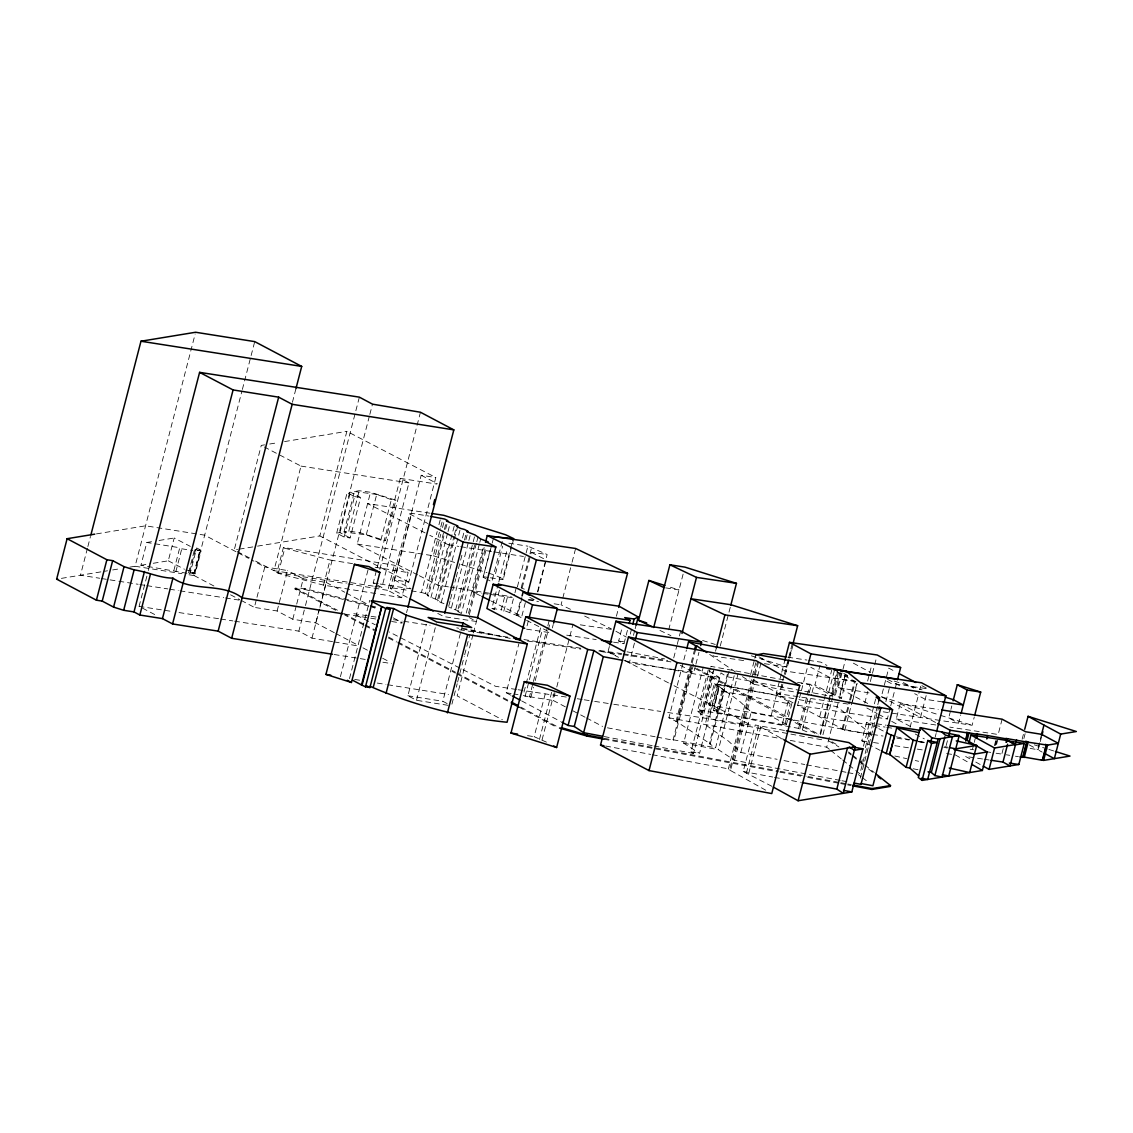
<?xml version="1.0" encoding="UTF-8"?>
<svg xmlns="http://www.w3.org/2000/svg" width="1133" height="1133" viewBox="0 0 1133 1133"><rect width="100%" height="100%" fill="white"/><g stroke="black" fill="none" stroke-linecap="round" stroke-linejoin="round"><path stroke-width="0.75" stroke-dasharray="5 3.75" d="M87.439 548.259L80.457 575.238L99.676 578.241M87.864 546.573L90.484 536.461M129.898 567.109L135.096 566.259L195.173 333.966M186.917 573.284L140.931 565.296L146.837 542.48L152.743 541.503M154.669 614.525L139.09 606.353L147.913 572.193M148.366 570.494L149.244 567.081M153.21 563.285L168.279 560.807L174.185 537.991L190.358 546.403M173.845 570.565L179.75 547.749L146.837 542.48M175.87 571.627L181.776 548.811L179.75 547.749M188.56 572.788L194.451 549.972L201.093 551.006L195.188 573.836L188.56 572.788L190.061 573.765L196.675 547.947L200.3 549.887L194.394 572.717L189.65 572.137L195.556 549.321L200.3 549.887M193.715 574.233L199.606 551.403M213.91 586.016L194.21 575.606L241.924 391.14M242.363 389.44L254.727 341.614M292.427 402.286L295.954 388.619M334.306 632.696L315.725 622.881L292.781 619.255L277.118 610.984L254.373 607.387L256.54 598.96M256.979 597.275L264.825 566.939L251.639 559.971M373.182 586.115L273.945 570.664L300.996 466.088L264.329 446.997M375.618 593.522L323.528 585.138L278.293 573.369L276.919 572.576L283.42 547.451L394.355 565.211L408.163 572.576L401.663 597.714L377.36 593.791M278.293 573.369L284.794 548.23L283.42 547.451M277.118 610.984L287.57 570.536L264.825 566.939M335.651 610.262L294.934 588.99L295.161 588.126L304.947 588.594L342.067 598.196M292.781 619.255L296.265 605.773M296.704 604.087L303.247 578.807L287.57 570.536M294.934 588.99L304.72 589.457L304.947 588.594M257.503 546.148L319.832 535.923L346.868 431.333L435.808 477.545L408.758 582.121L394.157 579.841L421.193 475.265L435.808 477.545M332.536 641.618L311.972 638.148L298.857 631.152L305.032 607.231M305.471 605.532L359.373 397.145M336.671 533.147L347.137 492.699L350.409 492.161L360.606 497.514L350.139 537.963L344.106 537.042L336.671 533.147L339.957 532.609L350.139 537.963M323.528 585.138L330.029 559.999L352.604 563.639M315.725 622.881L326.191 582.447L303.247 578.807M311.972 638.148L319.478 609.115M319.917 607.415L369.386 416.108M369.84 414.395L372.488 404.155M339.957 532.609L350.409 492.161M344.035 531.944L354.487 491.495L359.232 490.716L370.519 492.26L395.899 500.248L385.432 540.682L380.9 540.115L366.256 534.875L344.035 531.944L348.78 531.165L360.067 532.708L385.432 540.682M344.106 537.042L354.558 496.594L347.137 492.699M348.78 531.165L359.232 490.716M417.751 574.927L357.207 544.052L370.519 492.26M366.256 534.875L376.708 494.427L391.367 499.667L395.899 500.248M340.41 676.67L367.998 569.984M380.9 540.115L391.367 499.667M377.133 567.789L400.261 478.381L408.928 482.899L381.878 587.475L373.21 582.957L376.708 569.474M349.488 678.596L369.726 600.306M379.824 569.389L420.456 412.242M401.663 597.714L387.854 590.35L394.355 565.211M407.172 597.303L390.361 588.452L409.636 513.915L411.803 513.362L428.812 516.053M390.361 588.452L392.528 587.9L411.803 513.362M406.563 612.627L407.441 609.214M411.237 590.86L421.434 592.474L437.196 531.49M438.953 524.721L440.709 517.937M357.207 544.052L433.344 555.765L440.369 528.587M440.794 526.93L442.082 521.959M443.881 535.951L428.557 595.236L425.441 593.607L440.765 534.323M442.521 527.539L444.717 519.07M457.76 525.91L438.485 600.448L427.283 595.618L443.924 531.25M444.363 529.55L446.558 521.081M445.637 529.168L447.832 520.698M430.951 597.544L447.592 533.176M448.031 531.476L450.226 523.007M447.974 705.307L416.505 700.307L407.894 695.747L426.376 624.269M448.413 586.852L437.933 585.223L448.399 544.789L429.761 535.286M435.384 598.833L454.673 524.296M443.994 603.677L437.296 600.858L453.951 536.49M454.375 534.804L456.571 526.335M441.176 602.898L460.451 528.36M416.505 700.307L436.318 623.716M462.491 538.019L464.686 529.536M464.459 540.087L465.776 535.003M448.795 605.872L450.113 600.787M450.552 599.088L455.806 578.765M456.245 577.065L462.816 551.658M465.875 539.804L467.193 534.719M476.37 543.373L458.837 611.126L451.331 608.223L468.425 542.155M468.864 540.455L470.62 533.685M455.707 609.483L474.982 534.946M479.358 544.038L461.4 613.491L457.491 611.438L474.571 545.37M476.795 541.687L478.112 536.603M479.797 542.353L480.675 538.954M447.153 703.579L442.833 701.285L460.876 631.506M461.315 629.806L462.193 626.407M466.244 613.08L482.885 548.712M480.42 595.731L472.688 591.879L484.159 547.494M468.467 613.35L485.547 547.281M469.289 614.667L486.383 548.599M486.029 578.765L483.154 577.207L490.561 548.57M483.154 577.207L491.779 544.718M492.218 543.033L493.521 537.977M451.911 704.159L457.194 683.737M457.633 682.038L464.233 656.503M464.672 654.803L469.954 634.381M472.999 634.622L457.151 695.903L502.386 719.781M473.438 632.922L477.404 617.612M502.245 541.418L491.793 581.866L487.473 579.544M513.773 538.671L503.307 579.119L495.121 575.196L502.627 546.191M499.441 590.279L494.413 609.696L491.878 608.364L497.727 585.719M498.803 581.98L507.088 549.958M490.419 577.788L502.514 579.614L512.966 539.166M525.344 602.643L521.817 616.295C514.509 615.644 508.32 611.381 501.296 609.837L505.474 593.664M503.803 611.154L507.995 594.981M509.949 612.132L514.552 594.329M514.977 592.715L516.237 587.857M537.552 591.582L547.14 554.504L527.907 546.177L517.441 586.625L524.324 589.132M521.222 587.673L531.689 547.239M522.2 587.744L531.349 552.352L547.14 554.504M516.62 615.545L521.222 597.742M521.647 596.128L522.894 591.27M521.987 597.856L517.384 615.644L525.046 619.553M522.412 596.241L523.658 591.384M510.827 695.195L506.196 692.73L518.857 643.771M528.304 621.011L526.208 629.112L549.434 632.568M537.863 591.992L546.134 559.971M540.568 627.937L523.106 695.478L530.839 697.446L533.459 687.32M525.061 696.498L528.998 681.301M529.423 679.602L542.523 628.957M530.839 697.446L529.493 696.71L532.977 683.199M533.416 681.514L547.395 627.484M547.834 625.798L549.137 620.728M535.201 680.565L550.482 621.479M552.337 627.965L553.244 624.467M570.494 609.327L561.047 604.824L571.641 563.852M572.094 562.152L575.621 548.485M546.432 742.143L534.153 736.677L545.738 691.895M539.45 739.509L552.323 689.742M542.07 739.835L554.943 690.082M565.367 706.85L553.272 700.491L555.028 693.75M556.77 686.995L572.93 624.524M616.409 616.225L618.25 609.115M609.37 646.49L608.067 651.546L618.703 657.197M627.427 630.345L623.971 643.714L618.66 641.009L622.116 627.64M630.26 634.069L631.548 629.056M633.446 635.386L634.749 630.373M635.174 628.702L636.038 625.359M695.478 665.779L693.736 672.52L629.339 662.847L634.565 642.623M668.697 629.821L683.171 573.893M673.724 657.905L676.783 646.107M677.222 644.422L680.706 630.939M729.029 671.232L710.264 743.829L676.939 721.792L668.881 717.77L686.357 650.243M675.962 721.636L690.804 664.235M691.243 662.55L694.727 649.039M676.939 721.792L691.781 664.377M692.221 662.692L695.719 649.181M693.566 664.32L673.908 740.302L673.073 739.736L692.716 663.768M695.917 664.094L698.962 652.296M709.06 670.878L719.2 677.392L699.557 753.374L683.624 743.149L703.267 667.167M821.637 739.736L715.291 720.262L709.725 716.538L701.879 714.81L697.56 711.184L708.833 667.549M783.809 679.913L710.773 666.317L714.073 668.654L702.8 712.275L699.5 709.938L710.349 667.988M715.532 651.234L716.382 647.934M710.646 675.863L713.209 677.463L693.552 753.445L690.988 751.845L710.646 675.863L719.2 677.392M701.879 714.81L713.153 671.189M720.248 646.037L730.374 606.863M714.286 683.723L724.511 690.351L719.058 711.439L708.833 704.811L714.286 683.723L776.459 695.138L791.925 703.239L786.458 724.327L782.45 723.576L787.902 702.488L791.925 703.239M793.766 698.65L715.631 684.091L705.165 724.539L728.462 741.109L740.798 752.468L777.096 759.294M709.725 716.538L721.013 672.917L726.565 676.642L830.503 696.129L829.894 695.634L819.924 734.226M787.902 702.488L790.168 703.961L784.716 725.049L716.41 712.317L713.436 710.377L718.889 689.289L724.511 690.351M716.41 712.317L721.877 691.229L718.889 689.289M709.626 654.435L735.232 671.784L715.589 747.766L709.385 743.673L728.165 671.062M840.204 780.41L734.524 760.314L718.421 749.692L738.079 673.724M750.627 674.602L754.422 659.93M754.847 658.301L755.683 655.044M758.515 662.111L730.573 770.157L728.377 768.84L756.32 660.794M765.724 790.197L729.539 769.973L752.68 680.494M754.422 673.738L757.481 661.927M734.524 760.314L754.167 684.332L742.469 676.613M757.524 676.359L762.169 658.429M740.798 752.468L751.25 712.02L738.914 700.661L715.631 684.091M771.856 786.288L743.234 771.488L755.258 724.978L784.73 730.516M746.35 773.202L758.388 726.678L755.258 724.978M748.715 773.542L760.739 727.032L758.388 726.678M793.029 702.814L776.19 693.793L781.345 673.894M781.77 672.223L784.772 660.624M786.458 724.327L771.006 716.226L776.459 695.138M783.994 675.622L779.277 693.878L780.255 694.402L782.818 684.445M784.333 674.319L792.576 642.453M764.449 663.669L786.953 667.025L792.009 647.51M785.396 674.489L789.262 659.562M789.687 657.905L793.114 644.635M870.88 734.198L844.807 730.204L797.618 705.278L801.045 692.008M801.456 690.436L807.857 665.708M806.923 731.847L798.595 728.392L809.883 684.771L801.187 683.142M799.841 729.043L808.948 693.821M809.387 692.136L811.115 685.423L809.883 684.771M802.518 729.482L811.625 694.246M812.064 692.575L813.791 685.862L811.115 685.423M840.374 671.387L834.469 694.203L828.719 692.405L814.939 684.969L819.995 665.411M831.99 669.121L819.598 717.076L873.019 725.247M828.719 692.405L834.61 669.589M820.533 734.708L830.078 697.801M835.46 694.996L841.366 672.181L847.371 675.395L841.465 698.211L831.155 693.679L837.06 670.863M832.132 692.957L838.038 670.141M832.812 694.571L838.717 671.756M822.94 734.708L832.486 697.801M867.722 703.48L838.236 687.604L845.629 659.009M847.371 675.395L844.935 674.999L839.043 697.829L841.465 698.211M829.37 749.31L826.708 747.171L838.93 699.897M839.369 698.211L846.351 671.189M842.074 729.128L849.169 701.724M849.608 700.01L854.48 681.174L837.995 672.336M842.966 729.27L850.062 701.865M850.501 700.152L855.373 681.315L854.48 681.174M844.807 730.204L856.76 683.964M852.54 701.341L857.171 683.397M867.637 680.99L869.337 674.432M869.762 672.79L871.447 666.232M864.762 703.083L867.765 691.47M870.342 681.528L872.056 674.886M872.481 673.229L876.772 656.644M880.129 750.372L861.802 740.812L866.589 722.33L873.373 723.321M863.445 746.18L876.121 697.163M860.981 764.478L863.162 756.051M865.343 747.624L868.827 734.142L866.929 732.697L870.356 733.405L837.174 706.723L795.493 698.962M877.367 706.312L859.89 773.853L849.283 765.313M877.806 704.627L878.67 701.256M860.358 778.088L878.259 708.861M926.157 695.591L920.506 717.472L881.347 696.724L888.739 668.116L896.274 672.11M885.85 701.724L889.759 686.584M876.97 717.43L887.323 719.002L890.326 707.403M890.722 705.817L897.548 679.432M910.309 726.423L896.26 718.945L900.225 703.635L938.223 709.442M910.082 727.358L919.387 691.385M919.826 689.671L920.718 686.244M935.235 736.903L936.113 733.476M950.474 711.085L948.703 717.911L958.589 723.236L960.727 714.923M950.913 709.385L951.805 705.944M946.182 745.556L947.939 738.744M883.23 711.821L972.128 725.29L974.21 717.231M973.799 744.084L972.482 749.182L973.389 749.338M974.238 742.384L975.995 735.572M994.434 745.528L995.765 740.43M995.128 745.641L996.445 740.529M1002.11 719.2L998.159 734.51L949.794 727.117M995.879 744.339L996.757 740.94M996.573 744.452L998.329 737.654M1003.229 748.644L1001.912 753.742L1002.96 754.281L996.091 753.233M1022.136 739.226L1023.425 734.255M1023.878 738.56L1025.634 731.748M1041.567 734.326L1037.616 749.635L1042.176 752.1M1030.166 748.431L1038.21 749.734L1039.91 743.191M1040.335 741.548L1041.595 736.634M502.514 579.614L503.307 579.119M437.296 600.858L438.485 600.448M427.283 595.618L428.557 595.236M457.491 611.438L458.837 611.126M264.584 444.858L261.27 445.396L234.234 549.972L237.548 549.434M269.725 444.009L278.307 442.606M284.553 441.573L346.868 431.333M96.461 533.884L145.562 525.811L204.676 535.173L236.485 551.969M159.116 540.469L174.185 537.991M61.423 578.368L107.493 570.791M112.663 569.941L121.273 568.525M140.931 565.296L149.783 563.852M239.261 549.151L255.789 546.432M599.626 650.512L621.705 653.585M601.085 651.588L621.479 654.449M354.487 491.495L376.708 494.427M472.688 591.879L481.355 593.154M483.083 593.409L488.281 594.174M490.008 594.414L514.269 597.969M528.134 600.008L538.529 601.524M554.122 603.804L561.047 604.824M580.28 624.835L611.239 629.353M861.802 740.812L870.3 742.058M855.868 681.514L785.183 671.048L758.784 656.729M838.236 687.604L869.422 692.971M832.727 701.78L779.277 693.878L749.777 677.86M834.455 702.035L841.352 703.069M843.065 703.324L848.249 704.089M876.673 723.803L886.218 725.205M873.486 742.526L881.446 743.701M787.789 657.197L806.923 660.057M808.665 660.327L820.83 662.154L826.963 665.453M743.673 660.581L714.243 656.191L709.612 653.996M566.712 635.16L596.213 639.564M613.562 642.17L623.971 643.714M797.533 682.363L814.939 684.969M776.19 693.793L780.255 694.402M483.494 576.739L488.691 577.518M181.776 548.811L192.808 550.468M618.66 641.009L624.949 641.958M942.514 701.894L925.208 699.273L914.671 693.679M623.419 653.84L667.748 660.497M623.192 654.718L670.934 661.884M982.509 758.983L965.443 756.391L969.876 758.827M984.209 759.237L989.336 760.016M354.558 496.594L360.606 497.514M855.684 681.443L829.823 677.492L810.789 667.28M376.057 617.074L353.439 613.633L375.292 624.807M393.463 619.723L402.158 621.04M403.9 621.309L429.988 625.274M459.573 629.778L510.445 637.525M523.942 639.579L581.356 648.317M598.762 650.965L609.2 652.551L618.561 657.338M510.218 638.389L456.769 627.866M527.44 641.009L580.832 649.124M896.26 718.945L935.985 725.007M797.618 705.278L875.242 717.161M874.733 725.502L885.071 727.089M886.799 727.358L893.696 728.406M970.145 749.225L973.573 749.749M872.608 734.453L883.046 736.053M896.954 738.178L909.119 740.033M919.557 741.619L924.769 742.427M987.834 751.958L990.752 752.397M1006.316 754.79L1009.73 755.314M1015.437 756.207L1018.411 756.66M894.858 745.712L908.666 747.808M917.305 749.125L924.202 750.173M946.65 753.572L951.833 754.366M516.351 689.459L495.475 686.286L389.341 631.987M518.093 689.728L566.812 697.149M577.249 698.735L582.461 699.528M584.203 699.797L592.899 701.115M594.641 701.384L612.047 704.032M613.789 704.287L660.751 711.439M667.719 712.501L751.236 725.205L670.07 683.695M429.959 513.192L367.659 503.604L428.217 534.493M829.894 695.634L832.911 696.115L813.791 685.862M139.09 606.353L172.074 611.48M179.028 612.556L218.966 618.76M220.708 619.029L232.86 620.912M234.602 621.181L298.857 631.152M400.261 478.381L436.927 484.088M300.996 466.088L408.928 482.899M508.83 543.217L527.907 546.177M448.399 544.789L458.865 546.418M460.607 546.687L492.034 551.573M493.776 551.842L523.446 556.445M665.666 587.871L679.007 589.953L667.634 586.37M450.155 587.121L511.238 596.624M528.7 599.343L533.926 600.15M373.21 582.957L378.45 583.778M380.192 584.047L411.619 588.948M374.924 586.384L381.878 587.475M491.878 608.364L501.296 609.837M101.418 578.524L117.152 580.988M118.894 581.257L138.113 584.274M139.855 584.543L145.095 585.364M146.851 585.634L167.811 588.919M169.553 589.202L178.292 590.562M180.034 590.831L223.711 597.686M225.467 597.955L239.431 600.15M392.528 587.9L409.523 590.59M135.096 566.259L182.045 573.695M188.999 574.785L194.21 575.606M344.673 614.072L369.004 617.924M370.746 618.193L375.958 619.029M391.593 621.493L402.031 623.15M334.207 654.52L358.538 658.372M360.28 658.641L365.492 659.463M382.883 662.224L391.565 663.598M527.525 735.643L534.153 736.677M276.919 572.576L346.245 583.679M347.987 583.962L372.247 587.843M373.989 588.126L387.854 590.35M831.155 693.679L834.469 694.203M529.493 696.71L553.272 700.491M407.894 695.747L442.833 701.285M375.179 567.265L408.163 572.576M185.939 569.998L190.769 570.777L194.394 572.717M354.7 679.432L359.897 680.267M377.275 683.057L385.956 684.459M387.684 684.729L448.47 694.501M506.196 692.73L518.036 694.656M334.235 641.915L358.226 645.952M690.988 751.845L699.557 753.374M729.539 769.973L730.573 770.157M604.186 738.348L778.428 770.964M603.96 739.212L778.201 771.842M605.702 746.038L650.625 754.394M652.353 754.72L728.377 768.84M721.877 691.229L790.168 703.961M708.833 704.811L771.006 716.226M713.436 710.377L719.058 711.439M699.5 709.938L798.595 728.392M668.881 717.77L783.3 739.084M790.253 740.387L826.708 747.171M709.385 743.673L710.264 743.829M627.059 651.829L664.575 658.882M623.901 660.596L671.982 669.674M673.71 670L713.209 677.463M751.25 712.02L868.827 734.142M673.073 739.736L715.589 747.766M784.022 760.597L804.77 764.506M806.498 764.832L839.341 771.006M841.068 771.332L846.266 772.309M847.994 772.635L853.177 773.612M607.415 727.811L655.157 736.776M656.857 737.101L673.908 740.302M683.624 743.149L718.421 749.692M604.257 736.577L652.339 745.656M654.053 745.981L693.552 753.445M780.155 771.29L806.186 776.19M807.914 776.516L839.142 782.393M840.884 782.719L846.082 783.696M847.824 784.022L851.294 784.673M779.929 772.168L800.748 776.077M807.687 777.38L838.916 783.257M840.658 783.583L845.855 784.56M847.597 784.886L851.067 785.537M743.234 771.488L772.692 777.026M774.434 777.351L800.422 782.252M754.167 684.332L795.748 692.235M841.946 780.736L847.144 781.728M918.509 741.251L925.123 742.597M944.681 746.59L947.839 747.228M913.141 768.755L918.098 769.76M462.165 628.079L500.106 635.953M697.56 711.184L702.8 712.275M896.189 736.762L909.799 739.778M918.296 741.662L925.109 743.163M943.817 747.298L947.23 748.049M894.801 756.008L906.712 758.643M915.223 760.526L918.622 761.277M343.752 598.635L369.061 605.192M370.746 605.631L379.187 607.812M304.72 589.457L368.834 606.056M370.519 606.495L378.96 608.676M284.794 548.23L330.029 559.999M421.434 592.474L425.441 593.607M195.556 549.321L201.093 551.006M189.65 572.137L195.188 573.836M894.206 681.089L922.078 689.855M433.344 555.765L454.63 562.464M460.975 564.461L486.992 572.647M488.62 573.156L495.121 575.196M702.587 640.471L715.277 644.465M751.306 655.809L786.953 667.025M881.347 696.724L938.818 714.81M940.461 715.32L972.128 725.29M1034.273 744.834L1047.274 748.927M1048.889 749.437L1053.761 750.967M659.944 630.444L670.892 635.627M584.642 616.083L611.381 628.857M491.255 601.113L521.817 616.295M526.576 620.332L541.9 628.135M543.429 628.914L551.091 632.823M419.309 575.72L437.933 585.223M668.512 682.887L624.807 660.539L629.339 662.847M531.349 552.352L544.661 559.22M529.762 597.374L534.195 599.654M408.758 582.121L319.832 535.923M295.161 588.126L337.407 610.205M421.193 475.265L437.211 483.607M866.589 722.33L877.268 727.896M878.797 728.689L884.915 731.876M394.157 579.841L410.174 588.183M237.279 551.573L249.501 557.932M255.619 561.118L273.945 570.664M168.279 560.807L184.467 569.233M448.696 606.835L451.331 608.223M363.721 624.042L343.554 613.449M365.279 624.85L374.612 629.75M388.619 637.1L396.394 641.193M397.952 642L455.523 672.223M457.081 673.044L509.907 701.27M363.509 624.906L344.871 615.12M365.053 625.728L374.4 630.628M388.392 637.978L396.182 642.057M397.725 642.878L455.296 673.087M456.854 673.908L509.694 702.134M409.636 513.915L427.977 523.573M437.749 613.406L443.867 616.621L476.568 621.507L469.09 617.527M572.93 710.83L585.01 717.189M586.526 717.982L602.572 726.423M921.88 685.677L927.899 688.864L890.623 683.227L884.42 679.885M887.564 679.318L901.117 686.499M326.191 582.447L344.772 592.247M346.316 593.069L368.905 605.008M370.406 605.801L377.983 609.809M393.151 617.811L402.243 622.626M521.662 700.916L560.353 721.367M238.001 552.777L248.609 558.371M335.85 633.517L358.453 645.456M362.971 647.849L367.531 650.257M382.685 658.259L390.276 662.267M230.58 594.811L239.672 599.612M241.187 600.419L254.373 607.387M900.225 703.635L936.099 722.755M696.753 668.456L788.129 717.416M694.968 668.484L818.182 735.062M1029.217 744.905L1038.21 749.734M844.935 674.999L847.753 676.5M915.266 734.028L924.358 738.886M520.783 707.105L556.515 726.267L556.289 727.131L519.013 707.134M903.383 682.562L913.595 688.057M853.39 663.187L870.456 672.365M866.83 707.983L877.069 713.493M878.542 714.286L887.323 719.002M891.699 721.367L898.993 725.29M680.31 665.283L693.736 672.52M975.782 762.07L981.688 765.313M760.739 727.032L783.894 739.778M789.644 718.265L819.924 735.034M615.913 631.265L626.252 637.072M955.289 754.89L970.33 763.543M831.891 741.775L839.142 746.066M828.775 740.925L838.916 746.93M194.451 549.972L195.967 550.935M782.45 723.576L784.716 725.049M858.375 774.604L861.023 776.629M862.34 777.635L868.954 782.705M848.617 751.958L851.322 754.125M852.667 755.201L858.078 759.535M859.423 760.625L863.488 763.883M864.833 764.959L874.294 772.55M848.39 752.822L851.095 754.989M852.441 756.065L857.851 760.413M859.211 761.489L863.261 764.747M868.671 769.08L874.067 773.414M830.687 750.372L841.309 758.912M842.64 759.974L847.951 764.251M719.214 684.459L714.187 705.817L719.214 684.459"/><path stroke-width="1.5" d="M332.465 654.251L231.656 638.29L218.145 631.152L172.57 623.943L162.458 618.604L139.855 615.021L134.006 611.933L123.667 610.29L113.583 607.104L102.211 601.099L96.418 600.193L56.65 579.147L67.116 538.699L94.775 534.153M90.923 534.776L140.974 341.231L195.612 332.252L254.727 341.614L301.704 366.412L295.954 388.619M96.418 600.193L106.884 559.744L67.116 538.699M102.211 601.099L112.663 560.651L106.884 559.744M113.583 607.104L124.049 566.656L112.663 560.651M123.667 610.29L134.119 569.857C147.332 571.811 159.158 577.901 172.924 578.156C193.502 592.162 222.04 582.32 242.108 597.842L342.931 613.803M134.006 611.933L144.472 571.485M149.244 567.081L199.606 372.36L359.373 397.145L372.488 404.155L420.456 412.242L453.823 429.874L407.88 607.5M139.855 615.021L150.321 574.587M162.458 618.604L172.924 578.156M172.57 623.943L233.086 389.936L199.606 372.36M218.145 631.152L278.661 397.159L233.086 389.936M231.656 638.29L292.172 404.297L278.661 397.159M325.936 674.404L354.402 564.333L368.876 566.599L379.895 572.406L351.428 682.477L325.936 674.404L330.765 675.155M369.981 686.286C413.219 705.066 459.842 717.401 507.06 722.259L527.312 643.969L467.66 634.607L406.265 615.148L393.633 608.52L386.82 607.458L390.191 609.228L369.939 687.519L365.477 686.825L361.512 684.941L381.75 606.651L371.227 601.099M362.107 685.04L381.75 606.651M365.477 686.825L385.73 608.534L382.345 606.75M373.394 686.81L393.633 608.52M433.429 504.61L434.746 499.54M386.013 693.438L406.265 615.148M444.731 613.236L463.142 542.084L429.506 524.381M462.193 626.407L463.085 622.994L428.132 617.457L436.757 622.017L471.71 627.569L463.085 622.994M485.49 542.381L487.261 535.555L575.621 548.485L627.526 573.27L618.689 607.415M447.408 712.898L467.66 634.607M477.446 618.108L495.843 546.97L486.864 542.197L488.125 541.829L480.675 538.954L474.982 534.946L466.654 531.618L468.071 531.335L464.686 529.536L460.451 528.36L456.571 526.335L457.76 525.91L446.558 521.081L447.832 520.698L444.717 519.07L430.512 516.322M553.598 623.108L557.365 608.548L516.237 587.857L498.152 584.104L500.687 585.421L493.167 584.246L486.893 608.506L524.706 628.319M527.992 592.403L536.391 559.957L487.261 535.555M519.721 640.4L525.839 616.749L572.93 624.524L623.646 651.192M529.139 617.782L532.496 604.838L493.167 584.246M510.983 733.037L524.282 681.627L547.451 685.267L569.913 696.087L556.615 747.511L510.983 733.037L517.597 734.085M602.529 736.252L583.637 732.683L574.261 726.48L568.086 725.46L587.73 649.478L525.839 616.749M574.261 726.48L593.904 650.512L587.73 649.478M583.637 732.683L603.294 656.701L593.904 650.512M609.809 644.804L615.913 621.21L680.706 630.939L701.582 642.184L700.704 645.555M559.532 728.066L587.007 736.082L587.234 735.218L602.487 738.036M629.169 623.66L630.033 620.317L624.708 617.612L634.14 619.029L638.205 616.989L619.015 606.197L523.446 592.247L529.564 595.377M600.518 745.075L628.461 637.029L756.32 660.794L799.7 685.522L771.757 793.567L649.011 770.582L600.518 745.075L603.974 745.726M632.851 624.042L634.14 619.029M636.038 625.359L638.205 616.989M652.169 626.761L638.573 620.332L648.883 580.464L664.859 585.492M635.443 639.253L637.185 632.511L615.913 621.21M653.684 627.484L669.9 564.786L684.913 567.123L736.45 583.339L730.813 605.178M681.995 633.46L696.498 577.391L669.9 564.786M649.011 770.582L676.953 662.536L628.461 637.029M686.796 648.558L688.538 641.802L846.351 671.189L879.548 697.871L878.67 701.256M694.727 649.039L695.605 645.654L688.538 641.802M695.719 649.181L696.597 645.81L695.605 645.654M716.382 647.934L724.936 614.879L690.974 598.762L730.927 604.725L797.646 625.713L793.27 642.623M784.772 660.624L789.489 642.369L877.197 654.987L900.622 667.578L897.605 679.191M808.339 663.811L810.916 653.854L789.489 642.369M773.4 787.138L798.099 800.748L810.137 754.224L855.245 746.817L843.221 793.327L836.82 789.106L802.164 782.577M836.82 789.106L847.569 747.582M798.099 800.748L851.804 791.925L862.935 748.871L852.951 747.001M860.783 783.484L872.92 785.75L892.577 709.768L878.698 707.176L880.653 708.394L860.995 784.362L854.07 783.045M871.886 789.446L872.113 788.582L890.51 785.566L890.297 786.429L871.886 789.446L852.795 785.863M918.792 775.921L909.827 768.075L906.103 767.324L889.632 754.323L886.233 753.558L891.02 735.062L886.431 732.669M889.632 754.323L894.419 735.827L891.02 735.062M889.702 754.875L896.727 727.726L918.849 732.612M906.103 767.324L913.127 740.175L896.727 727.726M909.827 768.075L920.293 727.627L959.184 735.558L948.732 776.006L942.401 774.703M927.842 740.5L931.595 743.404L937.232 742.483L927.842 740.5L918.282 777.479L922.035 780.382L982.368 770.468L987.155 751.986L960.062 736.408L954.892 735.614M930.944 741.095L931.822 737.725L920.293 727.627M922.035 780.382L931.595 743.404M936.552 731.762L945.857 695.789L921.596 682.817L833.718 669.376M959.184 735.558L938.138 739.013L927.672 779.462L921.356 778.173M941.792 732.003L945.333 735.119L952.471 736.662L942.005 777.096L934.881 775.567L931.326 772.451L940.05 738.744M953.122 700.845L957.3 684.7L980.711 692.065L974.635 715.546M934.881 775.567L944.894 736.804M948.817 735.345L950.134 730.247L937.657 723.59M961.152 713.308L967.171 690.011L957.3 684.7M965.656 739.693L967.412 732.881L966.421 732.371L977.538 734.439L976.66 737.838M965.741 741.109L967.936 732.612M967.214 739.934L968.97 733.136M968.842 743.234L970.967 735.005L1008.512 740.699L1015.522 744.551L1009.999 765.936L1002.988 762.084L991.035 760.271M976.476 737.427L977.354 734.028L976.434 733.872L977.538 734.439M956.266 740.883L976.688 745.401L969.664 772.564L949.242 768.047M986.786 738.985L987.664 735.586L977.354 734.028M983.161 766.12L989.067 769.378L994.59 747.992L1015.522 744.551M1006.047 742.37L1006.925 738.971L1005.863 738.433L1026.824 742.03L1022.872 757.34L1019.898 756.886M1006.642 742.087L1007.52 738.674M1002.988 762.084L1007.605 744.239M1015.777 743.418L1016.655 740.019M1024.714 729.284L1028.07 716.325L1076.35 731.521L1060.7 734.099L1043.96 725.078L1041.425 734.906M989.067 769.378L1018.822 764.492L1024.274 743.404L1008.441 740.996L1015.451 744.848L1024.274 743.404M941.665 709.966L1002.11 719.2L1025.634 731.748L1041.567 734.326L1058.321 743.333L1047.558 745.103L1045.292 744.438L1046.311 744.962L1042.346 760.271L1023.014 756.901L1026.98 741.591L1025.535 741.364L1026.824 742.03M1024.204 757.51L1028.155 742.2L1026.98 741.591M1042.02 735.005L1042.87 731.734M1055.389 751.476L1070.005 756.079L1043.606 760.413L1042.7 759.96L1046.651 744.65M1043.606 760.413L1047.558 745.103M1060.7 734.099L1054.356 758.643L1045.221 753.728M493.62 536.773L513.773 538.671L505.573 534.748L443.796 515.317L431.687 513.447M755.683 655.044L763.43 653.543L786.047 656.928M56.65 579.147L57.67 578.977M862.935 748.871L854.353 750.287L849.24 746.902M976.688 745.401L955.756 748.842L949.426 747.553M987.155 751.986L974.451 754.068L954.028 749.55M536.391 559.957L627.526 573.27M887.819 725.446L920.35 730.374M463.142 542.084L495.843 546.97M696.498 577.391L736.45 583.339M724.936 614.879L797.646 625.713M532.496 604.838L557.365 608.548M557.139 609.427L630.033 620.317M601.411 640.343L611.834 641.901M637.185 632.511L701.582 642.184M967.171 690.011L980.711 692.065M942.514 701.894L963.291 705.038L953.42 699.712L945.163 697.121M810.916 653.854L900.622 667.578M826.821 668.612L830.277 669.136M833.732 669.66L837.174 670.198M840.629 670.722L895.821 679.163M860.683 682.788L945.857 695.789M513.504 637.992L520.769 639.097M515.388 639.168L518.829 639.692M950.134 730.247L967.412 732.881M1006.925 738.971L987.664 735.586M1028.155 742.2L1046.311 744.962M1023.014 756.901L1021.569 756.674L1022.872 757.34M1042.7 759.96L1041.326 759.747L1042.346 760.271M1009.319 763.047L1018.822 764.492M140.974 341.231L301.704 366.412M385.73 608.534L390.191 609.228M292.172 404.297L453.823 429.874M371.468 600.589L477.404 617.612L527.312 643.969M1043.96 725.078L1028.07 716.325M587.007 736.082L603.96 739.212M799.7 685.522L676.953 662.536M603.294 656.701L622.187 660.27M786.458 730.842L848.858 742.597L855.245 746.817M853.022 784.999L872.113 788.582M843.476 790.352L851.804 791.925M797.49 692.575L880.653 708.394M913.127 740.175L916.852 740.925M931.822 737.725L938.138 739.013M928.026 771.785L931.326 772.451M879.548 697.871L876.121 697.163L892.577 709.768M561.373 727.669L587.234 735.218M638.573 620.332L646.702 622.895M354.402 564.333L379.895 572.406M524.282 681.627L569.913 696.087M124.049 566.656L134.119 569.857M648.883 580.464L663.995 587.616M481.964 596.496L489.711 600.334M881.658 751.165L886.233 753.558M410.231 598.918L433.16 610.984M553.711 745.967L556.615 747.511M366.582 685.748L369.939 687.519M347.293 680.296L351.428 682.477M899.29 673.71L915.846 682.491M512.385 696.002L520.118 700.095M561.897 722.188L568.086 725.46M352.49 680.182L361.512 684.941M511.465 702.106L517.682 705.434M511.238 702.97L519.013 707.134M970.967 735.005L994.59 747.992M783.894 739.778L810.137 754.224M971.831 764.407L982.368 770.468M696.597 645.81L706.737 652.523M875.653 773.641L890.51 785.566M878.132 776.671L880.837 778.838"/></g></svg>
